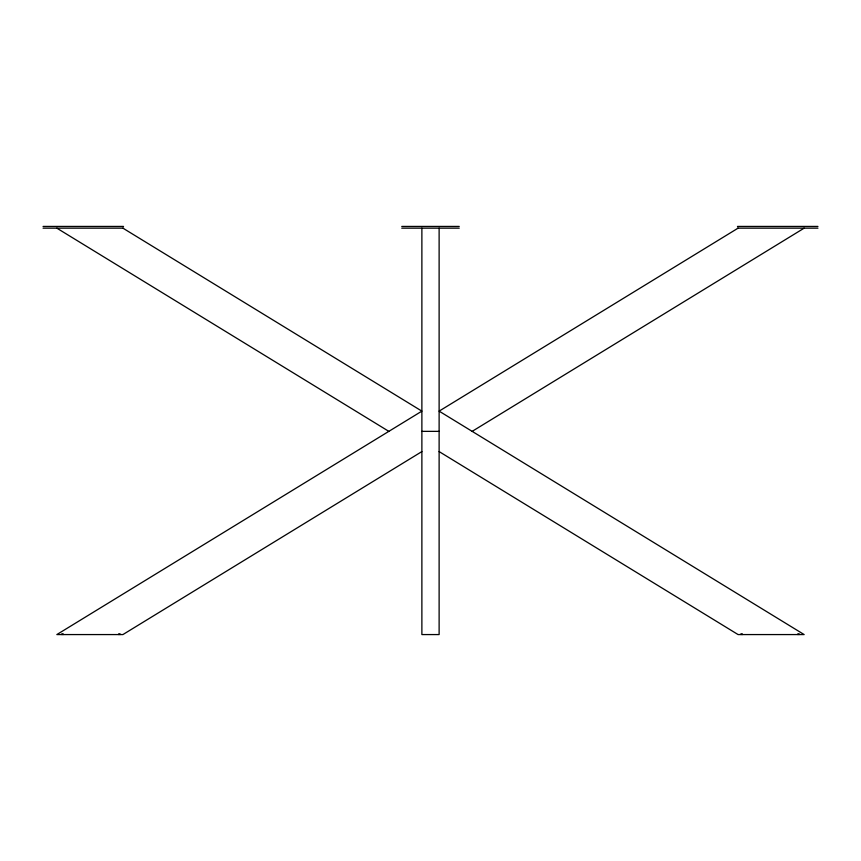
<?xml version="1.0" encoding="UTF-8"?>
<svg xmlns="http://www.w3.org/2000/svg" width="861" height="861" viewBox="0 0 861 861"><rect width="100%" height="100%" fill="white"/><g stroke="black" fill="none" stroke-linecap="round" stroke-linejoin="round"><path stroke-width="1.29" d="M738.081 228.154L439.121 411.138L804.152 634.568L738.081 634.568L439.121 451.584M421.879 451.584L122.919 634.568L56.848 634.568L421.879 411.138L122.919 228.154M472.162 431.361L804.152 228.154M43.05 226.432L123.532 226.432M401.753 226.432L459.247 226.432M737.468 226.432L817.95 226.432M43.05 228.154L123.532 228.154M401.753 228.154L459.247 228.154M737.468 228.154L817.95 228.154M421.879 431.361L439.121 431.361M56.848 228.154L388.838 431.361M799.073 633.707L799.073 634.568M797.932 633.707L797.932 634.568M742.182 633.707L742.182 634.568M741.041 633.707L741.041 634.568M439.121 228.154L439.121 634.568L421.879 634.568L421.879 228.154M119.959 633.707L119.959 634.568M118.818 633.707L118.818 634.568M63.068 633.707L63.068 634.568M61.927 633.707L61.927 634.568"/></g></svg>
